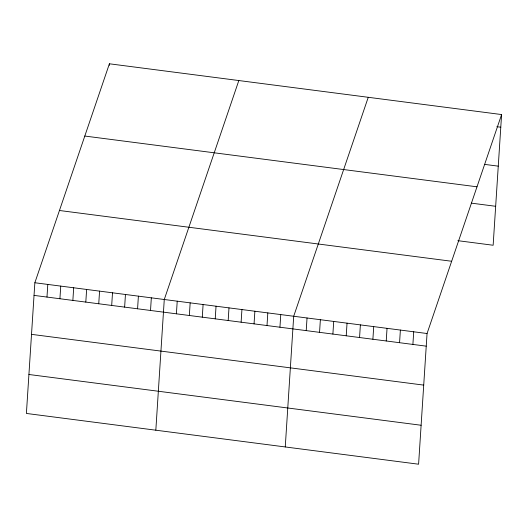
<?xml version="1.0" encoding="UTF-8"?>
<svg xmlns="http://www.w3.org/2000/svg" width="528" height="528" viewBox="0 0 528 528"><rect width="100%" height="100%" fill="white"/><g stroke="black" fill="none" stroke-linecap="round" stroke-linejoin="round"><path stroke-width="0.79" d="M34.855 282.751L26.4 413.444L418.598 464.211L427.053 333.518L501.6 114.556L109.402 63.789L34.855 282.751L427.053 333.518M46.979 297.066L47.797 284.427M59.921 298.742L60.74 286.103M72.864 300.419L73.682 287.78M85.807 302.095L86.625 289.456M109.296 65.373L109.402 63.789M98.749 303.765L99.568 291.133M111.692 305.441L112.51 292.802M124.634 307.118L125.453 294.479M137.577 308.794L138.395 296.155M150.52 310.471L151.331 297.832M155.826 430.195L164.274 299.508L238.828 80.546M176.405 313.817L177.217 301.178M189.347 315.493L190.159 302.854M202.29 317.17L203.102 304.531M215.233 318.846L216.044 306.207M228.175 320.522L228.987 307.883M241.118 322.192L241.93 309.56M254.06 323.869L254.872 311.23M267.003 325.545L267.815 312.906M279.946 327.221L280.757 314.582M285.252 446.952L293.7 316.259L368.254 97.297M306.22 330.62L307.039 317.981M319.552 332.35L320.371 319.711M332.891 334.072L333.709 321.433M346.223 335.801L347.041 323.162M359.561 337.524L360.38 324.885M372.893 339.253L373.712 326.614M386.232 340.976L387.044 328.337M399.564 342.705L400.382 330.066M412.896 344.428L413.714 331.789M501.6 114.556L493.145 245.249L457.849 240.676M496.861 126.687L500.782 127.195M484.928 164.426L498.26 166.148M84.797 136.046L477.002 186.813M471.352 203.141L495.667 206.29M59.453 210.494L451.651 261.261M34.036 295.39L426.235 346.157M31.515 334.349L423.713 385.11M28.921 374.491L421.12 425.251"/></g></svg>
